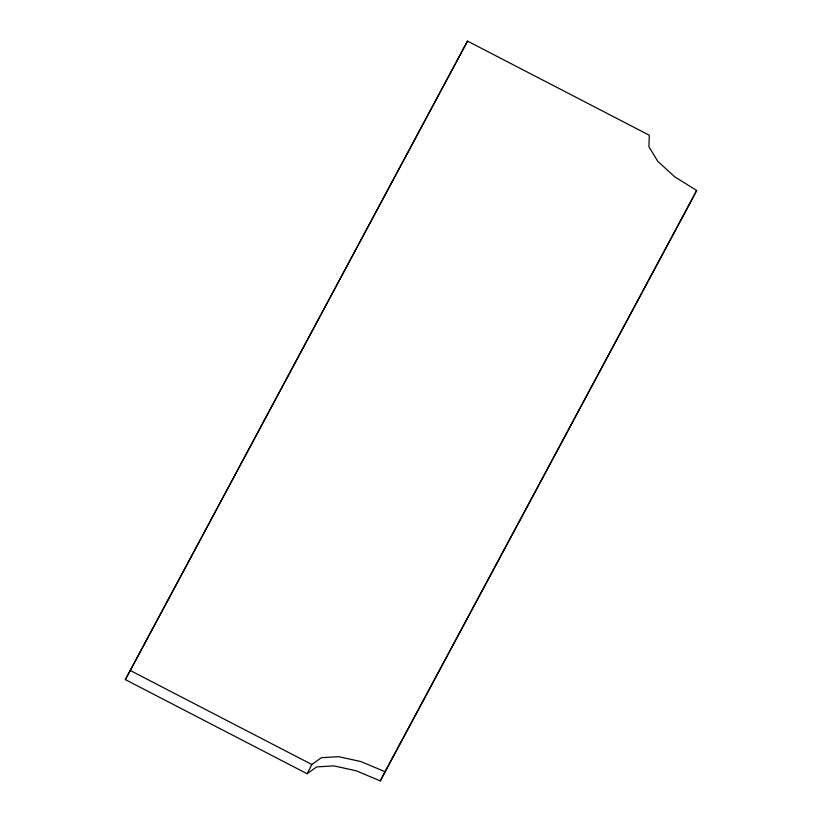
<?xml version="1.0" encoding="UTF-8"?>
<svg xmlns="http://www.w3.org/2000/svg" width="822" height="822" viewBox="0 0 822 822"><rect width="100%" height="100%" fill="white"/><g stroke="black" fill="none" stroke-linecap="round" stroke-linejoin="round"><path stroke-width="1.23" d="M125.345 679.609L467.513 41.1L649.288 135.229L648.938 146.799L657.816 161.359L674.574 176.699L696.655 190.468L691.918 199.674L380.267 780.9L356.224 770.789L333.886 765.878L316.634 766.916L307.12 773.738L125.345 679.609L467.513 41.1M307.12 773.738L311.857 764.522L321.371 757.699L338.623 756.672L360.961 761.583L385.004 771.694L696.655 190.468M380.267 780.9L385.004 771.694M130.082 670.403L311.857 764.522"/></g></svg>
